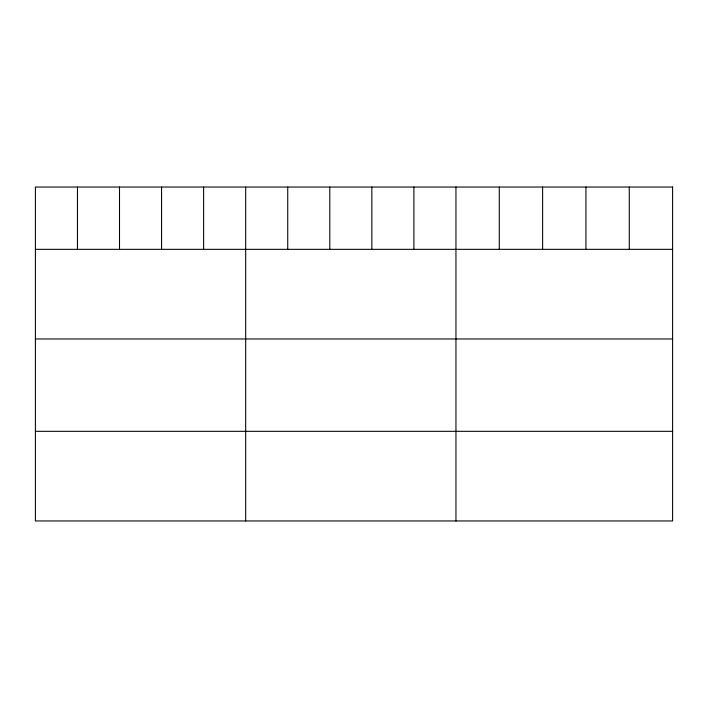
<?xml version="1.0" encoding="UTF-8"?>
<svg xmlns="http://www.w3.org/2000/svg" width="708" height="708" viewBox="0 0 708 708"><rect width="100%" height="100%" fill="white"/><g stroke="black" fill="none" stroke-linecap="round" stroke-linejoin="round"><path stroke-width="1.06" d="M35.4 249.34L672.6 249.34M35.4 338.973L672.6 338.973M35.4 431.322L672.6 431.322M629.27 187.045L629.27 249.34M585.941 187.045L585.941 249.34M542.611 187.045L542.611 249.34M499.282 187.045L499.282 249.34M455.952 187.045L455.952 520.955M413.897 187.045L413.897 249.34M371.842 187.045L371.842 249.34M329.786 187.045L329.786 249.34M287.731 187.045L287.731 249.34M245.676 187.045L245.676 520.955M203.621 187.045L203.621 249.34M161.566 187.045L161.566 249.34M119.51 187.045L119.51 249.34M77.455 187.045L77.455 249.34M672.6 187.045L35.4 187.045L35.4 520.955L672.6 520.955L672.6 187.045"/></g></svg>
